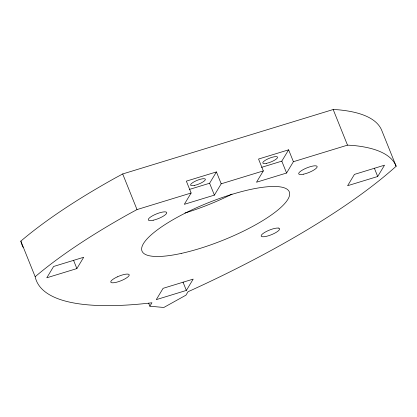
<?xml version="1.0" encoding="UTF-8"?>
<svg xmlns="http://www.w3.org/2000/svg" width="417" height="417" viewBox="0 0 417 417"><rect width="100%" height="100%" fill="white"/><g stroke="black" fill="none" stroke-linecap="round" stroke-linejoin="round"><path stroke-width="0.63" d="M76.879 268.579L83.702 257.263L53.621 266.468L46.798 277.785L76.879 268.579L73.538 260.265M221.203 183.803L216.428 171.929L186.347 181.14L191.122 193.008L184.298 204.325L214.385 195.12L221.203 183.803L263.32 170.913L258.545 159.039L288.627 149.833L293.401 161.702L286.578 173.019L256.497 182.224L263.32 170.913M189.349 189.443L209.61 183.245L216.428 171.929M149.865 306.214L151.944 302.758L149.124 303.123A367.935 93.366 -21.9 0 1 35.169 276.732L20.85 241.115A314.194 79.73 -21.9 0 1 115.108 178.054L122.692 173.957L333.188 109.525L338.145 109.786A314.194 79.73 -21.9 0 1 381.831 130.62L396.15 166.237A367.935 93.366 -21.9 0 1 191.596 290.123L188.046 291.712L185.961 295.163L163.818 307.475L149.865 306.214L148.65 303.195M186.363 290.425L193.186 279.114L163.104 288.319L156.281 299.635L186.363 290.425L183.021 282.116M261.548 167.347L281.803 161.144L288.627 149.833M377.698 176.5L384.521 165.184L354.44 174.395L347.616 185.706L377.698 176.5L374.357 168.187M191.122 193.008L137.011 209.574L129.426 213.676A314.194 79.73 -21.9 0 0 35.169 276.732M293.401 161.702L347.507 145.142L352.459 145.408A314.194 79.73 -21.9 0 1 396.15 166.237M333.188 109.525L347.507 145.142M281.803 161.144L286.578 173.019M209.61 183.245L214.385 195.12M122.692 173.957L137.011 209.574M23.143 247.354A367.935 93.366 -21.9 0 1 20.85 241.115M232.019 194.103A79.376 20.141 -21.9 0 1 184.971 213.019M117.25 276.888L115.056 278.003A9.919 2.518 -21.9 0 0 111.589 282.705A9.919 2.518 -21.9 0 0 122.734 280.005L124.928 278.895A9.919 2.518 -21.9 0 0 128.4 274.188A9.919 2.518 -21.9 0 0 117.25 276.888M278.228 228.057L276.685 228.089A9.919 2.518 -21.9 0 0 264.487 232.535A9.919 2.518 -21.9 0 0 262.574 236.762L264.117 236.731A9.919 2.518 -21.9 0 0 276.315 232.285A9.919 2.518 -21.9 0 0 278.228 228.057M266.724 163.287A7.939 2.012 -21.9 0 0 277.571 157.256A7.939 2.012 -21.9 0 0 266.228 159.737A7.939 2.012 -21.9 0 0 266.724 163.287M153.195 220.212A9.919 2.518 -21.9 0 0 166.753 212.67A9.919 2.518 -21.9 0 0 152.57 215.771A9.919 2.518 -21.9 0 0 153.195 220.212M303.602 174.17A9.919 2.518 -21.9 0 0 317.165 166.633A9.919 2.518 -21.9 0 0 302.982 169.729A9.919 2.518 -21.9 0 0 303.602 174.17M181.16 253.432A79.376 20.141 -21.9 0 0 289.633 193.113A79.376 20.141 -21.9 0 0 176.183 217.909A79.376 20.141 -21.9 0 0 181.16 253.432M194.53 185.388A7.939 2.012 -21.9 0 0 205.378 179.352A7.939 2.012 -21.9 0 0 194.03 181.833A7.939 2.012 -21.9 0 0 194.53 185.388"/></g></svg>
